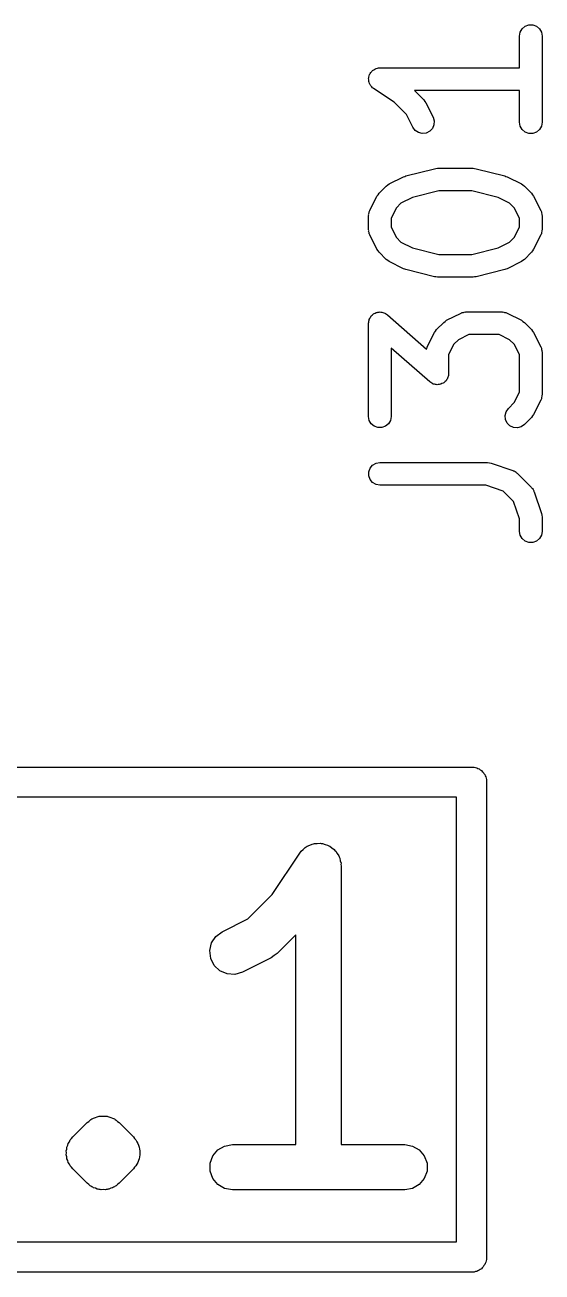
# Model space of a CAD drawing. Extents: x -0.1 to 56.2, y -70.1 to 0.1.
# Drawn here: x 15.79 to 19.22, y -28.85 to -20.58 of the extents above; entities that cross this region are included whole.
import ezdxf

# ---------------------------------------------------------------- set-up
doc = ezdxf.new("R2010")
doc.units = 0
doc.header["$MEASUREMENT"] = 0
doc.layers.add('BLACK', color=7, linetype='CONTINUOUS')

msp = doc.modelspace()

# ---------------------------------------------------------------- linework, layer by layer
at = {"layer": 'BLACK', "linetype": 'CONTINUOUS'}
for p, q in [((19.0849, -20.6027), (19.1049, -20.586)), ((19.1049, -20.586), (19.1294, -20.5771)), ((19.1294, -20.5771), (19.1554, -20.5771)), ((19.1554, -20.5771), (19.1799, -20.586)), ((19.1799, -20.586), (19.1998, -20.6027)), ((19.0674, -20.651), (19.0719, -20.6253)), ((19.0674, -20.8617), (19.0674, -20.651)), ((19.0719, -20.6253), (19.0849, -20.6027)), ((19.1998, -20.6027), (19.2129, -20.6253)), ((19.2129, -20.6253), (19.2174, -20.651)), ((19.2174, -20.651), (19.2174, -21.2224)), ((18.0675, -20.9318), (18.0685, -20.9278)), ((18.0685, -20.9236), (18.0716, -20.9152)), ((18.0685, -20.9278), (18.0685, -20.9236)), ((18.0716, -20.9152), (18.0737, -20.9065)), ((18.0737, -20.9065), (18.076, -20.9031)), ((18.076, -20.9031), (18.0774, -20.8992)), ((18.0774, -20.8992), (18.0832, -20.8923)), ((18.0832, -20.8923), (18.0881, -20.8849)), ((18.0881, -20.8849), (18.0915, -20.8824)), ((18.0915, -20.8824), (18.0942, -20.8792)), ((18.0942, -20.8792), (18.1019, -20.8747)), ((18.1019, -20.8747), (18.1091, -20.8694)), ((18.1091, -20.8694), (18.1131, -20.8683)), ((18.1131, -20.8683), (18.1167, -20.8662)), ((18.1167, -20.8662), (18.1255, -20.8646)), ((18.1255, -20.8646), (18.1341, -20.8621)), ((18.1341, -20.8621), (18.1383, -20.8624)), ((18.1383, -20.8624), (18.1424, -20.8617)), ((18.1424, -20.8617), (19.0674, -20.8617)), ((18.0685, -20.9407), (18.0675, -20.9318)), ((18.0685, -20.9497), (18.0685, -20.9407)), ((18.0699, -20.9536), (18.0685, -20.9497)), ((18.0704, -20.9577), (18.0699, -20.9536)), ((18.0744, -20.9657), (18.0704, -20.9577)), ((18.0774, -20.9742), (18.0744, -20.9657)), ((18.0801, -20.9774), (18.0774, -20.9742)), ((18.0819, -20.9811), (18.0801, -20.9774)), ((18.0884, -20.9873), (18.0819, -20.9811)), ((18.0942, -20.9941), (18.0884, -20.9873)), ((18.0978, -20.9962), (18.0942, -20.9941)), ((18.1008, -20.9991), (18.0978, -20.9962)), ((18.2375, -21.0902), (18.1008, -20.9991)), ((19.0674, -21.0117), (18.3711, -21.0117)), ((18.3711, -21.0117), (18.4335, -21.0741)), ((19.0674, -21.2224), (19.0674, -21.0117)), ((18.3188, -21.1716), (18.2375, -21.0902)), ((18.4335, -21.0741), (18.4404, -21.084)), ((18.4404, -21.084), (18.4476, -21.0936)), ((18.4476, -21.0936), (18.4952, -21.1888)), ((18.361, -21.2559), (18.3188, -21.1716)), ((18.3765, -21.2768), (18.361, -21.2559)), ((18.501, -21.2398), (18.4907, -21.2637)), ((18.4952, -21.1888), (18.5026, -21.2138)), ((18.5026, -21.2138), (18.501, -21.2398)), ((19.0719, -21.248), (19.0674, -21.2224)), ((19.0849, -21.2706), (19.0719, -21.248)), ((19.2129, -21.248), (19.1998, -21.2706)), ((19.2174, -21.2224), (19.2129, -21.248)), ((18.3983, -21.2912), (18.3765, -21.2768)), ((18.4236, -21.2972), (18.3983, -21.2912)), ((18.4495, -21.2943), (18.4236, -21.2972)), ((18.4728, -21.2826), (18.4495, -21.2943)), ((18.4907, -21.2637), (18.4728, -21.2826)), ((19.1049, -21.2873), (19.0849, -21.2706)), ((19.1294, -21.2962), (19.1049, -21.2873)), ((19.1554, -21.2962), (19.1294, -21.2962)), ((19.1799, -21.2873), (19.1554, -21.2962)), ((19.1998, -21.2706), (19.1799, -21.2873)), ((18.2041, -21.6315), (18.2993, -21.5839)), ((18.2993, -21.5839), (18.3072, -21.5815)), ((18.3072, -21.5815), (18.3147, -21.5782)), ((18.3147, -21.5782), (18.5051, -21.5306)), ((18.5051, -21.5306), (18.5143, -21.5299)), ((18.5143, -21.5299), (18.5233, -21.5283)), ((18.5233, -21.5283), (18.7614, -21.5283)), ((18.7614, -21.5283), (18.7705, -21.5299)), ((18.7705, -21.5299), (18.7796, -21.5306)), ((18.7796, -21.5306), (18.9701, -21.5782)), ((18.9701, -21.5782), (18.9776, -21.5815)), ((18.9776, -21.5815), (18.9854, -21.5839)), ((18.9854, -21.5839), (19.0807, -21.6315)), ((18.137, -21.6932), (18.1846, -21.6455)), ((18.1846, -21.6455), (18.1944, -21.6387)), ((18.1944, -21.6387), (18.2041, -21.6315)), ((19.0807, -21.6315), (19.0903, -21.6387)), ((19.0903, -21.6387), (19.1002, -21.6455)), ((19.1002, -21.6455), (19.1478, -21.6932)), ((18.0753, -21.8079), (18.1229, -21.7126)), ((18.1229, -21.7126), (18.1301, -21.703)), ((18.1301, -21.703), (18.137, -21.6932)), ((18.359, -21.7217), (18.282, -21.7602)), ((18.5326, -21.6783), (18.359, -21.7217)), ((18.7522, -21.6783), (18.5326, -21.6783)), ((18.9257, -21.7217), (18.7522, -21.6783)), ((19.0027, -21.7602), (18.9257, -21.7217)), ((19.1478, -21.6932), (19.1547, -21.703)), ((19.1547, -21.703), (19.1618, -21.7126)), ((19.1618, -21.7126), (19.2095, -21.8079)), ((18.0674, -21.8414), (18.0681, -21.8372)), ((18.0679, -21.8329), (18.0704, -21.8244)), ((18.0681, -21.8372), (18.0679, -21.8329)), ((18.0704, -21.8244), (18.0719, -21.8158)), ((18.0719, -21.8158), (18.0741, -21.812)), ((18.0741, -21.812), (18.0753, -21.8079)), ((18.2516, -21.7906), (18.2174, -21.8591)), ((18.282, -21.7602), (18.2516, -21.7906)), ((19.0331, -21.7906), (19.0027, -21.7602)), ((19.0674, -21.8591), (19.0331, -21.7906)), ((19.2095, -21.8079), (19.2107, -21.812)), ((19.2107, -21.812), (19.2129, -21.8158)), ((19.2129, -21.8158), (19.2144, -21.8244)), ((19.2144, -21.8244), (19.2169, -21.8329)), ((19.2169, -21.8329), (19.2166, -21.8372)), ((19.2166, -21.8372), (19.2174, -21.8414)), ((18.0674, -21.9367), (18.0674, -21.8414)), ((18.2174, -21.8591), (18.2174, -21.919)), ((18.2174, -21.919), (18.2516, -21.9875)), ((19.0331, -21.9875), (19.0674, -21.919)), ((19.0674, -21.919), (19.0674, -21.8591)), ((19.2174, -21.8414), (19.2174, -21.9367)), ((18.0681, -21.9409), (18.0674, -21.9367)), ((18.0679, -21.9452), (18.0681, -21.9409)), ((18.0704, -21.9537), (18.0679, -21.9452)), ((18.0719, -21.9623), (18.0704, -21.9537)), ((18.0741, -21.9661), (18.0719, -21.9623)), ((18.0753, -21.9702), (18.0741, -21.9661)), ((18.1229, -22.0654), (18.0753, -21.9702)), ((18.2516, -21.9875), (18.282, -22.0179)), ((19.0027, -22.0179), (19.0331, -21.9875)), ((19.2095, -21.9702), (19.1618, -22.0654)), ((19.2107, -21.9661), (19.2095, -21.9702)), ((19.2129, -21.9623), (19.2107, -21.9661)), ((19.2144, -21.9537), (19.2129, -21.9623)), ((19.2169, -21.9452), (19.2144, -21.9537)), ((19.2174, -21.9367), (19.2166, -21.9409)), ((19.2166, -21.9409), (19.2169, -21.9452)), ((18.1301, -22.0751), (18.1229, -22.0654)), ((18.137, -22.0849), (18.1301, -22.0751)), ((18.1846, -22.1326), (18.137, -22.0849)), ((18.282, -22.0179), (18.359, -22.0564)), ((18.359, -22.0564), (18.5326, -22.0998)), ((18.7522, -22.0998), (18.9257, -22.0564)), ((18.9257, -22.0564), (19.0027, -22.0179)), ((19.1478, -22.0849), (19.1002, -22.1326)), ((19.1547, -22.0751), (19.1478, -22.0849)), ((19.1618, -22.0654), (19.1547, -22.0751)), ((18.1944, -22.1394), (18.1846, -22.1326)), ((18.2041, -22.1466), (18.1944, -22.1394)), ((18.2993, -22.1942), (18.2041, -22.1466)), ((18.5326, -22.0998), (18.7522, -22.0998)), ((19.0807, -22.1466), (18.9854, -22.1942)), ((19.0903, -22.1394), (19.0807, -22.1466)), ((19.1002, -22.1326), (19.0903, -22.1394)), ((18.3072, -22.1966), (18.2993, -22.1942)), ((18.3147, -22.1999), (18.3072, -22.1966)), ((18.5051, -22.2475), (18.3147, -22.1999)), ((18.5143, -22.2482), (18.5051, -22.2475)), ((18.5233, -22.2498), (18.5143, -22.2482)), ((18.7614, -22.2498), (18.5233, -22.2498)), ((18.7705, -22.2482), (18.7614, -22.2498)), ((18.7796, -22.2475), (18.7705, -22.2482)), ((18.9701, -22.1999), (18.7796, -22.2475)), ((18.9776, -22.1966), (18.9701, -22.1999)), ((18.9854, -22.1942), (18.9776, -22.1966)), ((18.0905, -22.5028), (18.0954, -22.4973)), ((18.0954, -22.4973), (18.1004, -22.4945)), ((18.1004, -22.4945), (18.1049, -22.4908)), ((18.1049, -22.4908), (18.1118, -22.4883)), ((18.1118, -22.4883), (18.1182, -22.4847)), ((18.1182, -22.4847), (18.1239, -22.4838)), ((18.1239, -22.4838), (18.1294, -22.4819)), ((18.1294, -22.4819), (18.1367, -22.4819)), ((18.1367, -22.4819), (18.1439, -22.4807)), ((18.1439, -22.4807), (18.1496, -22.4819)), ((18.1496, -22.4819), (18.1554, -22.4819)), ((18.1554, -22.4819), (18.1623, -22.4844)), ((18.1623, -22.4844), (18.1695, -22.4858)), ((18.1695, -22.4858), (18.1744, -22.4888)), ((18.1744, -22.4888), (18.1799, -22.4908)), ((18.1799, -22.4908), (18.1855, -22.4955)), ((18.1855, -22.4955), (18.1918, -22.4993)), ((18.1918, -22.4993), (18.4518, -22.7268)), ((18.585, -22.5363), (18.6803, -22.4886)), ((18.6803, -22.4886), (18.6844, -22.4874)), ((18.6844, -22.4874), (18.6882, -22.4852)), ((18.6882, -22.4852), (18.6968, -22.4837)), ((18.6968, -22.4837), (18.7052, -22.4812)), ((18.7052, -22.4812), (18.7095, -22.4815)), ((18.7095, -22.4815), (18.7138, -22.4807)), ((18.7138, -22.4807), (18.9519, -22.4807)), ((18.9519, -22.4807), (18.9562, -22.4815)), ((18.9562, -22.4815), (18.9605, -22.4812)), ((18.9605, -22.4812), (18.9689, -22.4837)), ((18.9689, -22.4837), (18.9776, -22.4852)), ((18.9776, -22.4852), (18.9813, -22.4874)), ((18.9813, -22.4874), (18.9854, -22.4886)), ((18.9854, -22.4886), (19.0807, -22.5363)), ((18.0674, -22.5557), (18.0687, -22.5485)), ((18.0674, -23.1748), (18.0674, -22.5557)), ((18.0687, -22.5485), (18.0688, -22.5412)), ((18.0688, -22.5412), (18.0709, -22.5358)), ((18.0709, -22.5358), (18.0719, -22.5301)), ((18.0719, -22.5301), (18.0756, -22.5237)), ((18.0756, -22.5237), (18.0782, -22.5169)), ((18.0782, -22.5169), (18.082, -22.5125)), ((18.082, -22.5125), (18.0849, -22.5075)), ((18.0849, -22.5075), (18.0905, -22.5028)), ((18.5179, -22.5979), (18.5655, -22.5503)), ((18.5655, -22.5503), (18.5754, -22.5434)), ((18.5754, -22.5434), (18.585, -22.5363)), ((19.0807, -22.5363), (19.0903, -22.5434)), ((19.0903, -22.5434), (19.1002, -22.5503)), ((19.1002, -22.5503), (19.1478, -22.5979)), ((18.4563, -22.7126), (18.5039, -22.6174)), ((18.5039, -22.6174), (18.511, -22.6078)), ((18.511, -22.6078), (18.5179, -22.5979)), ((18.663, -22.665), (18.6326, -22.6954)), ((18.7315, -22.6307), (18.663, -22.665)), ((18.9342, -22.6307), (18.7315, -22.6307)), ((19.0027, -22.665), (18.9342, -22.6307)), ((19.0331, -22.6954), (19.0027, -22.665)), ((19.1478, -22.5979), (19.1547, -22.6078)), ((19.1547, -22.6078), (19.1618, -22.6174)), ((19.1618, -22.6174), (19.2095, -22.7126)), ((18.4739, -22.9455), (18.2174, -22.721)), ((18.2174, -22.721), (18.2174, -23.1748)), ((18.4518, -22.7268), (18.4529, -22.7205)), ((18.4529, -22.7205), (18.455, -22.7168)), ((18.455, -22.7168), (18.4563, -22.7126)), ((18.6326, -22.6954), (18.5983, -22.7639)), ((19.0674, -22.7639), (19.0331, -22.6954)), ((19.2095, -22.7126), (19.2107, -22.7168)), ((19.2107, -22.7168), (19.2129, -22.7205)), ((19.2129, -22.7205), (19.2144, -22.7292)), ((19.2144, -22.7292), (19.2169, -22.7376)), ((19.2169, -22.7376), (19.2166, -22.7419)), ((19.2166, -22.7419), (19.2174, -22.7462)), ((19.2174, -22.7462), (19.2174, -23.0319)), ((18.5983, -22.7639), (18.5983, -22.889)), ((19.0674, -23.0142), (19.0674, -22.7639)), ((18.5938, -22.9147), (18.5901, -22.921)), ((18.5948, -22.909), (18.5938, -22.9147)), ((18.5969, -22.9036), (18.5948, -22.909)), ((18.5971, -22.8963), (18.5969, -22.9036)), ((18.5983, -22.889), (18.5971, -22.8963)), ((18.4802, -22.9493), (18.4739, -22.9455)), ((18.4858, -22.954), (18.4802, -22.9493)), ((18.4913, -22.956), (18.4858, -22.954)), ((18.4962, -22.959), (18.4913, -22.956)), ((18.5034, -22.9604), (18.4962, -22.959)), ((18.5103, -22.9629), (18.5034, -22.9604)), ((18.5161, -22.9629), (18.5103, -22.9629)), ((18.5218, -22.964), (18.5161, -22.9629)), ((18.529, -22.9629), (18.5218, -22.964)), ((18.5364, -22.9629), (18.529, -22.9629)), ((18.5418, -22.9609), (18.5364, -22.9629)), ((18.5475, -22.96), (18.5418, -22.9609)), ((18.5539, -22.9565), (18.5475, -22.96)), ((18.5608, -22.954), (18.5539, -22.9565)), ((18.5653, -22.9503), (18.5608, -22.954)), ((18.5703, -22.9475), (18.5653, -22.9503)), ((18.5752, -22.942), (18.5703, -22.9475)), ((18.5808, -22.9373), (18.5752, -22.942)), ((18.5837, -22.9322), (18.5808, -22.9373)), ((18.5875, -22.9279), (18.5837, -22.9322)), ((18.5901, -22.921), (18.5875, -22.9279)), ((19.0331, -23.0827), (19.0674, -23.0142)), ((19.2095, -23.0654), (19.1618, -23.1607)), ((19.2107, -23.0613), (19.2095, -23.0654)), ((19.2129, -23.0576), (19.2107, -23.0613)), ((19.2144, -23.0489), (19.2129, -23.0576)), ((19.2169, -23.0405), (19.2144, -23.0489)), ((19.2174, -23.0319), (19.2166, -23.0362)), ((19.2166, -23.0362), (19.2169, -23.0405)), ((18.9724, -23.1682), (18.9792, -23.1431)), ((18.9792, -23.1431), (18.9941, -23.1217)), ((18.9941, -23.1217), (19.0331, -23.0827)), ((19.1618, -23.1607), (19.1547, -23.1703)), ((18.0719, -23.2004), (18.0674, -23.1748)), ((18.0849, -23.223), (18.0719, -23.2004)), ((18.1049, -23.2397), (18.0849, -23.223)), ((18.1294, -23.2486), (18.1049, -23.2397)), ((18.1799, -23.2397), (18.1554, -23.2486)), ((18.1998, -23.223), (18.1799, -23.2397)), ((18.2129, -23.2004), (18.1998, -23.223)), ((18.2174, -23.1748), (18.2129, -23.2004)), ((18.9747, -23.1942), (18.9724, -23.1682)), ((18.9857, -23.2178), (18.9747, -23.1942)), ((19.0041, -23.2362), (18.9857, -23.2178)), ((19.0277, -23.2472), (19.0041, -23.2362)), ((19.0788, -23.2427), (19.0537, -23.2495)), ((19.1002, -23.2278), (19.0788, -23.2427)), ((19.1478, -23.1802), (19.1002, -23.2278)), ((19.1547, -23.1703), (19.1478, -23.1802)), ((18.1554, -23.2486), (18.1294, -23.2486)), ((19.0537, -23.2495), (19.0277, -23.2472)), ((18.0942, -23.4983), (18.1167, -23.4852)), ((18.1167, -23.4852), (18.1424, -23.4807)), ((18.1424, -23.4807), (18.8567, -23.4807)), ((18.8567, -23.4807), (18.8685, -23.4828)), ((18.8685, -23.4828), (18.8804, -23.4846)), ((18.8804, -23.4846), (19.0232, -23.5322)), ((18.0685, -23.5427), (18.0774, -23.5182)), ((18.0685, -23.5687), (18.0685, -23.5427)), ((18.0774, -23.5932), (18.0685, -23.5687)), ((18.0774, -23.5182), (18.0942, -23.4983)), ((19.0232, -23.5322), (19.027, -23.5342)), ((19.027, -23.5342), (19.0312, -23.5354)), ((19.0312, -23.5354), (19.0384, -23.5404)), ((19.0384, -23.5404), (19.0461, -23.5446)), ((19.0461, -23.5446), (19.049, -23.5478)), ((19.049, -23.5478), (19.0526, -23.5503)), ((19.0526, -23.5503), (19.1478, -23.6455)), ((18.0942, -23.6132), (18.0774, -23.5932)), ((18.1167, -23.6262), (18.0942, -23.6132)), ((18.1424, -23.6307), (18.1167, -23.6262)), ((18.8445, -23.6307), (18.1424, -23.6307)), ((18.959, -23.6689), (18.8445, -23.6307)), ((19.1478, -23.6455), (19.1503, -23.6491)), ((19.1503, -23.6491), (19.1535, -23.6519)), ((19.1535, -23.6519), (19.1577, -23.6597)), ((19.1577, -23.6597), (19.1627, -23.6669)), ((19.0292, -23.7391), (18.959, -23.6689)), ((19.0674, -23.8536), (19.0292, -23.7391)), ((19.1627, -23.6669), (19.1639, -23.6711)), ((19.1639, -23.6711), (19.1659, -23.6749)), ((19.1659, -23.6749), (19.2135, -23.8177)), ((19.2135, -23.8177), (19.2153, -23.8296)), ((19.0674, -23.9367), (19.0674, -23.8536)), ((19.2153, -23.8296), (19.2174, -23.8414)), ((19.2174, -23.8414), (19.2174, -23.9367)), ((19.0719, -23.9623), (19.0674, -23.9367)), ((19.0849, -23.9849), (19.0719, -23.9623)), ((19.1049, -24.0016), (19.0849, -23.9849)), ((19.1998, -23.9849), (19.1799, -24.0016)), ((19.2129, -23.9623), (19.1998, -23.9849)), ((19.2174, -23.9367), (19.2129, -23.9623)), ((19.1294, -24.0105), (19.1049, -24.0016)), ((19.1554, -24.0105), (19.1294, -24.0105)), ((19.1799, -24.0016), (19.1554, -24.0105)), ((11.8913, -25.5), (18.7587, -25.5)), ((18.7587, -25.5), (18.7588, -25.5)), ((18.7588, -25.5), (18.7676, -25.5)), ((18.7676, -25.5), (18.776, -25.503)), ((18.776, -25.503), (18.7847, -25.5046)), ((18.7847, -25.5046), (18.7924, -25.509)), ((18.7924, -25.509), (18.8008, -25.5121)), ((18.8008, -25.5121), (18.8076, -25.5178)), ((18.8076, -25.5178), (18.8153, -25.5222)), ((18.8153, -25.5222), (18.821, -25.529)), ((18.821, -25.529), (18.8278, -25.5347)), ((18.8278, -25.5347), (18.8322, -25.5424)), ((18.8322, -25.5424), (18.8379, -25.5492)), ((18.8379, -25.5492), (18.841, -25.5576)), ((18.841, -25.5576), (18.8454, -25.5653)), ((18.8454, -25.5653), (18.847, -25.574)), ((18.847, -25.574), (18.85, -25.5824)), ((18.85, -25.5824), (18.85, -25.5912)), ((18.85, -25.5912), (18.85, -25.5913)), ((18.85, -25.5913), (18.85, -28.7587)), ((18.65, -25.7), (12, -25.7)), ((18.65, -28.65), (18.65, -25.7)), ((17.6166, -26.0655), (17.6208, -26.0583)), ((17.6208, -26.0583), (17.6345, -26.0468)), ((17.6345, -26.0468), (17.6469, -26.0339)), ((17.6469, -26.0339), (17.6543, -26.0302)), ((17.6543, -26.0302), (17.6607, -26.0249)), ((17.6607, -26.0249), (17.6775, -26.0187)), ((17.6775, -26.0187), (17.6936, -26.0108)), ((17.6936, -26.0108), (17.7019, -26.0099)), ((17.7019, -26.0099), (17.7097, -26.007)), ((17.7097, -26.007), (17.7276, -26.007)), ((17.7276, -26.007), (17.7454, -26.0051)), ((17.7454, -26.0051), (17.7534, -26.007)), ((17.7534, -26.007), (17.7618, -26.007)), ((17.7618, -26.007), (17.7786, -26.0132)), ((17.7786, -26.0132), (17.796, -26.0174)), ((17.796, -26.0174), (17.8029, -26.022)), ((17.8029, -26.022), (17.8107, -26.0249)), ((17.8107, -26.0249), (17.8244, -26.0364)), ((17.8244, -26.0364), (17.8393, -26.0463)), ((17.8393, -26.0463), (17.8442, -26.053)), ((17.8442, -26.053), (17.8506, -26.0583)), ((17.8506, -26.0583), (17.8596, -26.0739)), ((17.4287, -26.3449), (17.6109, -26.0716)), ((17.6109, -26.0716), (17.6166, -26.0655)), ((17.8596, -26.0739), (17.8702, -26.0883)), ((17.8702, -26.0883), (17.8725, -26.0963)), ((17.8725, -26.0963), (17.8767, -26.1035)), ((17.8767, -26.1035), (17.8798, -26.1211)), ((17.8798, -26.1211), (17.8848, -26.1383)), ((17.8848, -26.1383), (17.8843, -26.1466)), ((17.8843, -26.1466), (17.8857, -26.1548)), ((17.8857, -26.1548), (17.8857, -28.0048)), ((17.2659, -26.5077), (17.4287, -26.3449)), ((17.0972, -26.592), (17.2659, -26.5077)), ((17.0267, -26.6665), (17.0554, -26.6231)), ((17.0554, -26.6231), (17.0972, -26.592)), ((17.5857, -26.6121), (17.4608, -26.737)), ((17.5857, -28.0048), (17.5857, -26.6121)), ((17.0146, -26.7172), (17.0267, -26.6665)), ((17.0205, -26.769), (17.0146, -26.7172)), ((17.0438, -26.8155), (17.0205, -26.769)), ((17.4218, -26.7651), (17.2314, -26.8604)), ((17.4412, -26.7508), (17.4218, -26.7651)), ((17.4608, -26.737), (17.4412, -26.7508)), ((17.0816, -26.8514), (17.0438, -26.8155)), ((17.1294, -26.8721), (17.0816, -26.8514)), ((17.1814, -26.8752), (17.1294, -26.8721)), ((17.2314, -26.8604), (17.1814, -26.8752)), ((16.1058, -27.9535), (16.2011, -27.8582)), ((16.2011, -27.8582), (16.2118, -27.8507)), ((16.2118, -27.8507), (16.2211, -27.8414)), ((16.2211, -27.8414), (16.2271, -27.8386)), ((16.2271, -27.8386), (16.2321, -27.8344)), ((16.2321, -27.8344), (16.2383, -27.8321)), ((16.2383, -27.8321), (16.2437, -27.8283)), ((16.2437, -27.8283), (16.2564, -27.8249)), ((16.2564, -27.8249), (16.2683, -27.8194)), ((16.2683, -27.8194), (16.2749, -27.8188)), ((16.2749, -27.8188), (16.2811, -27.8166)), ((16.2811, -27.8166), (16.2877, -27.8166)), ((16.2877, -27.8166), (16.2941, -27.8149)), ((16.2941, -27.8149), (16.3071, -27.816)), ((16.3071, -27.816), (16.3202, -27.8149)), ((16.3202, -27.8149), (16.3266, -27.8166)), ((16.3266, -27.8166), (16.3332, -27.8166)), ((16.3332, -27.8166), (16.3394, -27.8188)), ((16.3394, -27.8188), (16.346, -27.8194)), ((16.346, -27.8194), (16.3579, -27.8249)), ((16.3579, -27.8249), (16.3705, -27.8283)), ((16.3705, -27.8283), (16.3759, -27.8321)), ((16.3759, -27.8321), (16.3821, -27.8344)), ((16.3821, -27.8344), (16.3872, -27.8386)), ((16.3872, -27.8386), (16.3932, -27.8414)), ((16.3932, -27.8414), (16.4025, -27.8507)), ((16.4025, -27.8507), (16.4132, -27.8582)), ((16.4132, -27.8582), (16.5084, -27.9535)), ((16.0983, -27.9642), (16.1058, -27.9535)), ((16.5084, -27.9535), (16.516, -27.9642)), ((16.0625, -28.0464), (16.0659, -28.0338)), ((16.0659, -28.0338), (16.067, -28.0207)), ((16.067, -28.0207), (16.0726, -28.0088)), ((16.0726, -28.0088), (16.076, -27.9961)), ((16.076, -27.9961), (16.0835, -27.9854)), ((16.0835, -27.9854), (16.089, -27.9735)), ((16.089, -27.9735), (16.0983, -27.9642)), ((16.516, -27.9642), (16.5253, -27.9735)), ((16.5253, -27.9735), (16.5308, -27.9854)), ((16.5308, -27.9854), (16.5383, -27.9961)), ((16.5383, -27.9961), (16.5417, -28.0088)), ((16.5417, -28.0088), (16.5473, -28.0207)), ((16.5473, -28.0207), (16.5484, -28.0338)), ((16.5484, -28.0338), (16.5518, -28.0464)), ((17.0344, -28.0798), (17.0679, -28.0399)), ((17.0679, -28.0399), (17.113, -28.0138)), ((17.113, -28.0138), (17.1643, -28.0048)), ((17.1643, -28.0048), (17.5857, -28.0048)), ((17.8857, -28.0048), (18.3071, -28.0048)), ((18.3071, -28.0048), (18.3584, -28.0138)), ((18.3584, -28.0138), (18.4036, -28.0399)), ((18.4036, -28.0399), (18.437, -28.0798)), ((16.0636, -28.0595), (16.0625, -28.0464)), ((16.0625, -28.0726), (16.0636, -28.0595)), ((16.0659, -28.0853), (16.0625, -28.0726)), ((16.067, -28.0983), (16.0659, -28.0853)), ((16.0726, -28.1102), (16.067, -28.0983)), ((16.076, -28.1229), (16.0726, -28.1102)), ((16.0835, -28.1337), (16.076, -28.1229)), ((16.5383, -28.1229), (16.5308, -28.1337)), ((16.5417, -28.1102), (16.5383, -28.1229)), ((16.5473, -28.0983), (16.5417, -28.1102)), ((16.5484, -28.0853), (16.5473, -28.0983)), ((16.5518, -28.0726), (16.5484, -28.0853)), ((16.5518, -28.0464), (16.5507, -28.0595)), ((16.5507, -28.0595), (16.5518, -28.0726)), ((17.0166, -28.1287), (17.0344, -28.0798)), ((18.437, -28.0798), (18.4549, -28.1287)), ((16.089, -28.1456), (16.0835, -28.1337)), ((16.0983, -28.1548), (16.089, -28.1456)), ((16.1058, -28.1656), (16.0983, -28.1548)), ((16.2011, -28.2608), (16.1058, -28.1656)), ((16.5084, -28.1656), (16.4132, -28.2608)), ((16.516, -28.1548), (16.5084, -28.1656)), ((16.5253, -28.1456), (16.516, -28.1548)), ((16.5308, -28.1337), (16.5253, -28.1456)), ((17.0166, -28.1808), (17.0166, -28.1287)), ((17.0344, -28.2298), (17.0166, -28.1808)), ((18.4549, -28.1808), (18.437, -28.2298)), ((18.4549, -28.1287), (18.4549, -28.1808)), ((16.2118, -28.2684), (16.2011, -28.2608)), ((16.2211, -28.2776), (16.2118, -28.2684)), ((16.2271, -28.2804), (16.2211, -28.2776)), ((16.2321, -28.2847), (16.2271, -28.2804)), ((16.2383, -28.2869), (16.2321, -28.2847)), ((16.2437, -28.2907), (16.2383, -28.2869)), ((16.2564, -28.2941), (16.2437, -28.2907)), ((16.3705, -28.2907), (16.3579, -28.2941)), ((16.3759, -28.2869), (16.3705, -28.2907)), ((16.3821, -28.2847), (16.3759, -28.2869)), ((16.3872, -28.2804), (16.3821, -28.2847)), ((16.3932, -28.2776), (16.3872, -28.2804)), ((16.4025, -28.2684), (16.3932, -28.2776)), ((16.4132, -28.2608), (16.4025, -28.2684)), ((17.0679, -28.2697), (17.0344, -28.2298)), ((17.113, -28.2957), (17.0679, -28.2697)), ((18.4036, -28.2697), (18.3584, -28.2957)), ((18.437, -28.2298), (18.4036, -28.2697)), ((16.2683, -28.2996), (16.2564, -28.2941)), ((16.2749, -28.3002), (16.2683, -28.2996)), ((16.2811, -28.3025), (16.2749, -28.3002)), ((16.2877, -28.3025), (16.2811, -28.3025)), ((16.2941, -28.3042), (16.2877, -28.3025)), ((16.3071, -28.303), (16.2941, -28.3042)), ((16.3202, -28.3042), (16.3071, -28.303)), ((16.3266, -28.3025), (16.3202, -28.3042)), ((16.3332, -28.3025), (16.3266, -28.3025)), ((16.3394, -28.3002), (16.3332, -28.3025)), ((16.346, -28.2996), (16.3394, -28.3002)), ((16.3579, -28.2941), (16.346, -28.2996)), ((17.1643, -28.3048), (17.113, -28.2957)), ((18.3071, -28.3048), (17.1643, -28.3048)), ((18.3584, -28.2957), (18.3071, -28.3048)), ((12, -28.65), (18.65, -28.65)), ((18.8454, -28.7847), (18.841, -28.7924)), ((18.847, -28.776), (18.8454, -28.7847)), ((18.85, -28.7676), (18.847, -28.776)), ((18.85, -28.7587), (18.85, -28.7588)), ((18.85, -28.7588), (18.85, -28.7676)), ((18.7587, -28.85), (11.8913, -28.85)), ((18.7588, -28.85), (18.7587, -28.85)), ((18.7676, -28.85), (18.7588, -28.85)), ((18.776, -28.847), (18.7676, -28.85)), ((18.7847, -28.8454), (18.776, -28.847)), ((18.7924, -28.841), (18.7847, -28.8454)), ((18.8008, -28.8379), (18.7924, -28.841)), ((18.8076, -28.8322), (18.8008, -28.8379)), ((18.8153, -28.8278), (18.8076, -28.8322)), ((18.821, -28.821), (18.8153, -28.8278)), ((18.8278, -28.8153), (18.821, -28.821)), ((18.8322, -28.8076), (18.8278, -28.8153)), ((18.8379, -28.8008), (18.8322, -28.8076)), ((18.841, -28.7924), (18.8379, -28.8008))]:
    msp.add_line(p, q, dxfattribs=at)

doc.saveas('drawing.dxf')
